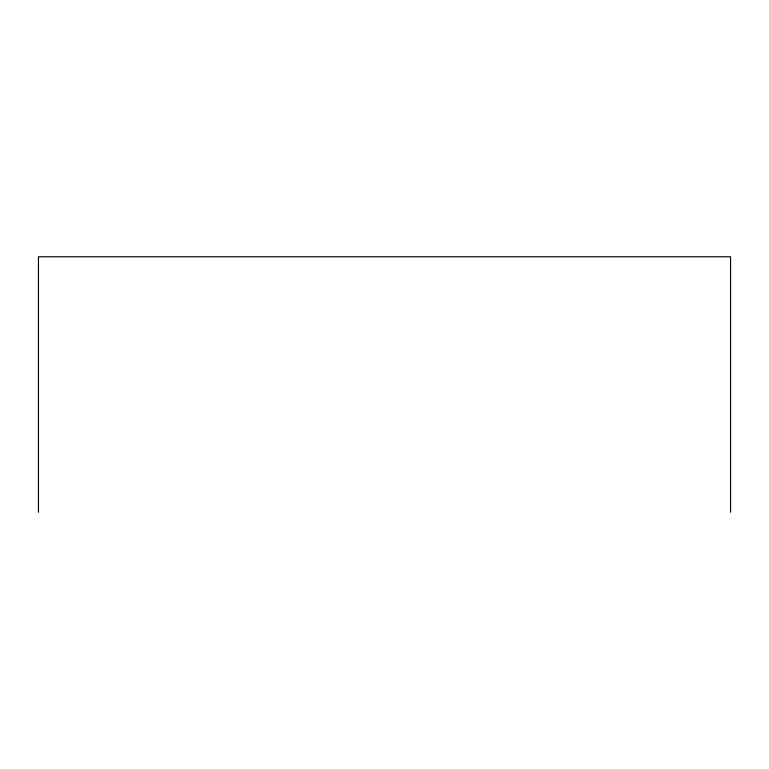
<?xml version="1.0" encoding="UTF-8"?>
<svg xmlns="http://www.w3.org/2000/svg" width="769" height="769" viewBox="0 0 769 769"><rect width="100%" height="100%" fill="white"/><g stroke="black" fill="none" stroke-linecap="round" stroke-linejoin="round"><path stroke-width="1.15" d="M730.55 512.231L730.55 256.769L38.45 256.769L38.45 512.231"/></g></svg>
